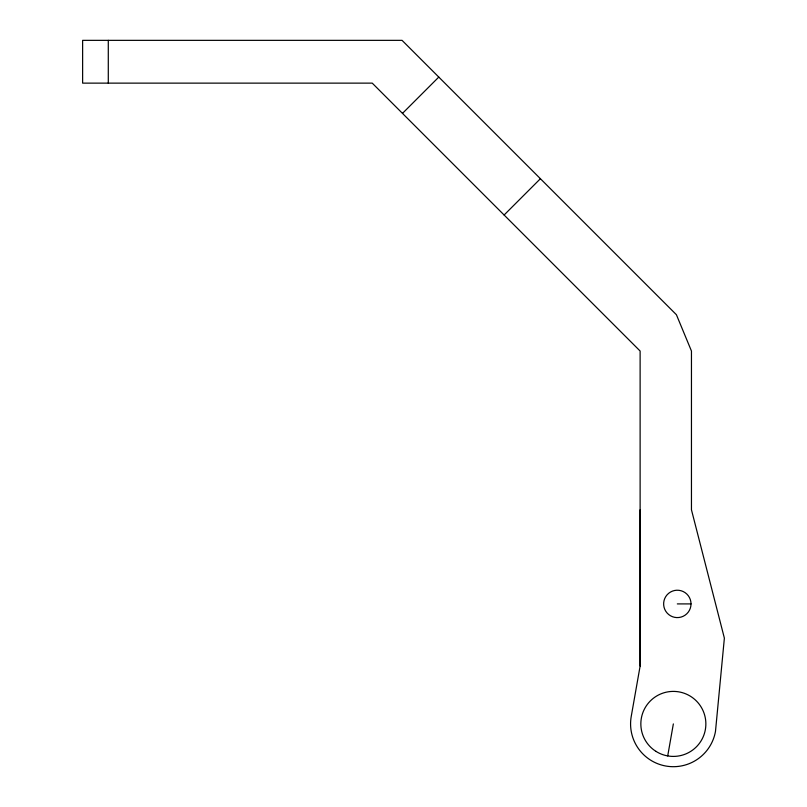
<?xml version="1.0" encoding="UTF-8"?>
<svg xmlns="http://www.w3.org/2000/svg" width="807" height="807" viewBox="0 0 807 807"><rect width="100%" height="100%" fill="white"/><g stroke="black" fill="none" stroke-linecap="round" stroke-linejoin="round"><path stroke-width="1.21" d="M108.289 83.131L108.289 40.35M640.122 666.057L640.122 351.025L372.239 83.131L82.627 83.131L82.627 40.35L402.057 40.35L676.417 314.73L691.458 351.025L691.458 509.792L724.373 638.135L715.486 731.344A42.781 42.781 0 0 1 665.926 766.045A42.781 42.781 0 0 1 631.225 716.485L640.122 666.057L640.122 509.792M667.712 755.927L673.351 723.909M402.481 113.384L438.786 77.079M504.113 215.015L540.408 178.71M677.315 603.908L691.014 603.908A13.689 13.689 0 0 1 670.476 615.761A13.689 13.689 0 0 1 670.476 592.056A13.689 13.689 0 0 1 691.014 603.908M655.889 751.327A32.512 32.512 0 0 0 705.832 725.332A32.512 32.512 0 0 0 658.341 695.069A32.512 32.512 0 0 0 655.889 751.327"/></g></svg>
